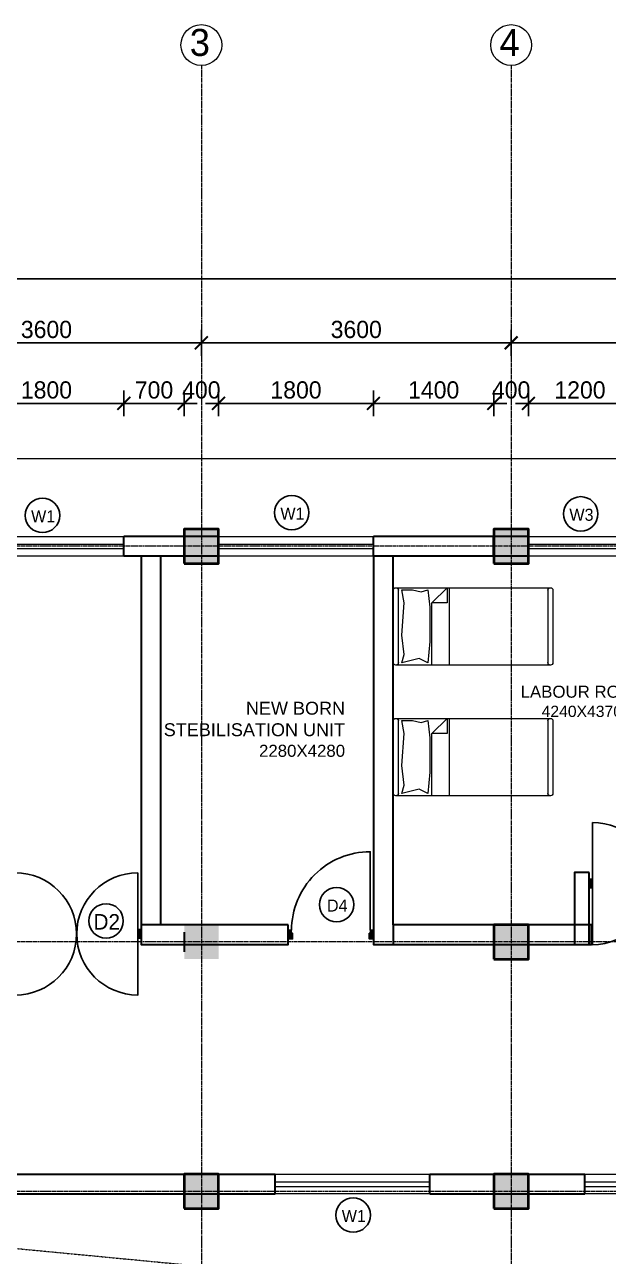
# Model space of a CAD drawing. Header units: inches. Extents: x -3071 to 2014935, y -37057 to 549694.
# Drawn here: x 1453446 to 1460229, y 364772 to 379091 of the extents above; entities that cross this region are included whole.
import ezdxf
from ezdxf.enums import TextEntityAlignment as Align

# ---------------------------------------------------------------- set-up
doc = ezdxf.new("R2010")
doc.units = ezdxf.units.IN
doc.header["$MEASUREMENT"] = 0
for name, pattern in [('ACAD_ISO08W100', [36, 24, -3, 6, -3]), ('DASHDOT2', [12.7, 6.35, -3.175, 0, -3.175]), ('DASHED', [0.75, 0.5, -0.25])]:
    doc.linetypes.add(name, pattern=pattern)
for name, color, linetype, lineweight in [('001-Archi- door window elevation', 92, 'Continuous', 25), ('001-Archi-Opening Tags', 14, 'Continuous', 25), ('002-Archi- Opening', 90, 'Continuous', 25), ('A .4 col', 5, 'Continuous', 40), ('A 0.09 Furniture', 30, 'Continuous', 5), ('A 0.13 dw', 3, 'Continuous', 13), ('A 0.13 IND DIM', 240, 'Continuous', 13), ('A 0.40 wall', 160, 'Continuous', 40), ('cen', 50, 'ACAD_ISO08W100', 5), ('dotted line', 1, 'DASHED', 9), ('Grid Tag', 6, 'Continuous', 20), ('p1 walls stone outline', 4, 'Continuous', 30), ('section', 6, 'DASHDOT2', 20), ('text', 7, 'Continuous', 25)]:
    doc.layers.add(name, color=color, linetype=linetype, lineweight=lineweight)
doc.styles.add('AERIAL', font='arial.ttf', dxfattribs={"height": 10})
doc.styles.add('Archi 100', font='GOTHIC.TTF', dxfattribs={"height": 200})
doc.styles.add('CG', font='GOTHIC.TTF', dxfattribs={"height": 40})
doc.styles.get("Standard").update_dxf_attribs({"font": 'GOTHIC.TTF'})
doc.dimstyles.new('Archi 100', dxfattribs={"dimtxt": 200, "dimasz": 150, "dimexe": 150, "dimexo": 300, "dimgap": 50, "dimtad": 1, "dimdec": 0, "dimrnd": 5, "dimzin": 0, "dimdsep": 46, "dimtxsty": 'Archi 100', "dimblk": 'ARCHTICK', "dimcen": 0.09, "dimdle": 150, "dimclrd": 256, "dimclre": 256, "dimclrt": 256, "dimadec": 0, "dimazin": 0, "dimtfac": 1, "dimtdec": 0, "dimtix": 1, "dimtofl": 0, "dimtmove": 0, "dimatfit": 3, "dimfxl": 150, "dimfxlon": 1, "dimtolj": 1, "dimtzin": 0, "dimlwd": -1, "dimlwe": -1, "dimarcsym": 0})

# ---------------------------------------------------------------- blocks, each defined once
blk = doc.blocks.new('W2')
at = {"layer": 'A 0.13 dw'}
for points in [[(143910, 195589), (143910, 195359), (142110, 195359), (142110, 195589)], [(142110, 195446), (143910, 195446), (143910, 195496), (142110, 195496)]]:
    blk.add_lwpolyline(points, close=True, dxfattribs=at)
blk = doc.blocks.new('grid')
at = {"layer": 'Grid Tag', "linetype": 'Continuous', "ltscale": 30}
blk.add_circle((51, 48), 264, dxfattribs=at)
blk.add_attdef('GRID', (-143, -93), '', height=200)
blk = doc.blocks.new('bed single hospital')
at = {"linetype": 'Continuous'}
for p, q in [((0, -30), (0, -1826)), ((900, -60), (0, -60)), ((900, -1826), (900, -30)), ((0, -650), (900, -650)), ((0, -1796), (900, -1796))]:
    blk.add_line(p, q, dxfattribs=at)
for points in [[(870, -60, 1), (870, 0), (30, 0, 1), (30, -60)], [(30, -1796, 1), (30, -1856), (870, -1856, 1), (870, -1796)]]:
    blk.add_lwpolyline(points, format="xyb", dxfattribs=at)
blk.add_lwpolyline([(625, -425), (875, -400), (825, -300), (875, -100), (775, -125), (550, -100), (175, -125), (25, -100), (25, -225), (50, -325), (25, -400), (225, -425)], close=True, dxfattribs=at)
blk.add_lwpolyline([(900, -450), (175, -450), (0, -625), (175, -625), (175, -450)], dxfattribs=at)
blk = doc.blocks.new('*U655')
at = {"ltscale": 100}
for points in [[(5, 50), (5, -50), (55, -50), (55, 15), (40, 15), (40, 50)], [(995, 50), (995, -50), (945, -50), (945, 15), (960, 15), (960, 50)]]:
    blk.add_hatch(color=256, dxfattribs=at).paths.add_polyline_path(points)
blk.add_lwpolyline([(43, 50), (43, 964, -0.414214), (957, 50)], format="xyb", dxfattribs=at)
for points in [[(5, 50), (5, -50), (55, -50), (55, 15), (40, 15), (40, 50)], [(995, 50), (995, -50), (945, -50), (945, 15), (960, 15), (960, 50)]]:
    blk.add_lwpolyline(points, close=True)
blk = doc.blocks.new('*U656')
at = {"ltscale": 100}
for points in [[(5, 50), (5, -50), (40, -50), (40, 50)], [(1460, 50), (1460, -50), (1495, -50), (1495, 50)]]:
    blk.add_hatch(color=256, dxfattribs=at).paths.add_polyline_path(points)
for points in [[(43, 705.5), (43, -705.5, 1)], [(1457, 705.5), (1457, -705.5, -1)]]:
    blk.add_lwpolyline(points, format="xyb", close=True, dxfattribs=at)
for points in [[(5, 50), (5, -50), (40, -50), (40, 50)], [(1460, 50), (1460, -50), (1495, -50), (1495, 50)]]:
    blk.add_lwpolyline(points, close=True)
blk = doc.blocks.new('window tag')
blk.add_circle((0, 0), 200)
at = {"style": 'Archi 100', "flags": 1}
for tag, p in [('WIDTH', (15, 174.5)), ('HEIGHT', (-4.5, -348.5))]:
    blk.add_attdef(tag, p, '', height=200, dxfattribs=at)
at = {"style": 'Archi 100'}
blk.add_attdef('SYMBOL', text='', height=200, dxfattribs=at).set_placement((8, -10.5), align=Align.MIDDLE_CENTER)
blk = doc.blocks.new('vfrfrfef')
at = {"layer": 'A 0.13 dw'}
for points in [[(1185496, 370608), (1185496, 370378), (1184296, 370378), (1184296, 370608)], [(1184296, 370465), (1185496, 370465), (1185496, 370515), (1184296, 370515)]]:
    blk.add_lwpolyline(points, close=True, dxfattribs=at)
blk = doc.blocks.new('_ArchTick')
at = {"color": 0, "linetype": 'ByBlock', "const_width": 0.15}
blk.add_lwpolyline([(-0.5, -0.5), (0.5, 0.5)], dxfattribs=at)
blk = doc.blocks.new('*D1784')
at = {"transparency": 16777216}
for p, q in [((1452800, 374538), (1452800, 374838)), ((1454599, 374538), (1454599, 374838)), ((1452650, 374688), (1454749, 374688))]:
    blk.add_line(p, q, dxfattribs=at)
at = {"layer": 'Defpoints', "color": 0, "transparency": 16777216}
for p in [(1454599, 374688), (1452800, 373142), (1454599, 373142)]:
    blk.add_point(p, dxfattribs=at)
at = {"transparency": 16777216, "xscale": 150, "yscale": 150, "zscale": 150, "rotation": 180}
blk.add_blockref('_ArchTick', (1452800, 374688), dxfattribs=at)
at = {"transparency": 16777216, "xscale": 150, "yscale": 150, "zscale": 150}
blk.add_blockref('_ArchTick', (1454599, 374688), dxfattribs=at)
at = {"transparency": 16777216, "insert": (1453699, 374843), "char_height": 200, "attachment_point": 5, "style": 'Archi 100'}
blk.add_mtext('\\A1;1800', dxfattribs=at)
blk = doc.blocks.new('*D1785')
at = {"transparency": 16777216}
for p, q in [((1454599, 374538), (1454599, 374838)), ((1455299, 374538), (1455299, 374838)), ((1454449, 374688), (1455449, 374688))]:
    blk.add_line(p, q, dxfattribs=at)
at = {"layer": 'Defpoints', "color": 0, "transparency": 16777216}
for p in [(1455299, 374688), (1455299, 373227), (1454599, 373142)]:
    blk.add_point(p, dxfattribs=at)
at = {"transparency": 16777216, "xscale": 150, "yscale": 150, "zscale": 150, "rotation": 180}
blk.add_blockref('_ArchTick', (1454599, 374688), dxfattribs=at)
at = {"transparency": 16777216, "xscale": 150, "yscale": 150, "zscale": 150}
blk.add_blockref('_ArchTick', (1455299, 374688), dxfattribs=at)
at = {"transparency": 16777216, "insert": (1454949, 374843), "char_height": 200, "attachment_point": 5, "style": 'Archi 100'}
blk.add_mtext('\\A1;700', dxfattribs=at)
blk = doc.blocks.new('*D1786')
at = {"transparency": 16777216}
for p, q in [((1455299, 374538), (1455299, 374838)), ((1455699, 374538), (1455699, 374838)), ((1455299, 374688), (1455149, 374688)), ((1455699, 374688), (1455849, 374688))]:
    blk.add_line(p, q, dxfattribs=at)
at = {"layer": 'Defpoints', "color": 0, "transparency": 16777216}
for p in [(1455699, 374688), (1455299, 373227), (1455699, 373227)]:
    blk.add_point(p, dxfattribs=at)
at = {"transparency": 16777216, "xscale": 150, "yscale": 150, "zscale": 150}
blk.add_blockref('_ArchTick', (1455299, 374688), dxfattribs=at)
at = {"transparency": 16777216, "xscale": 150, "yscale": 150, "zscale": 150, "rotation": 180}
blk.add_blockref('_ArchTick', (1455699, 374688), dxfattribs=at)
at = {"transparency": 16777216, "insert": (1455499, 374843), "char_height": 200, "attachment_point": 5, "style": 'Archi 100'}
blk.add_mtext('\\A1;400', dxfattribs=at)
blk = doc.blocks.new('*D1787')
at = {"transparency": 16777216}
for p, q in [((1455699, 374538), (1455699, 374838)), ((1457499, 374538), (1457499, 374838)), ((1455549, 374688), (1457649, 374688))]:
    blk.add_line(p, q, dxfattribs=at)
at = {"layer": 'Defpoints', "color": 0, "transparency": 16777216}
for p in [(1457499, 374688), (1455699, 373227), (1457499, 373142)]:
    blk.add_point(p, dxfattribs=at)
at = {"transparency": 16777216, "xscale": 150, "yscale": 150, "zscale": 150, "rotation": 180}
blk.add_blockref('_ArchTick', (1455699, 374688), dxfattribs=at)
at = {"transparency": 16777216, "xscale": 150, "yscale": 150, "zscale": 150}
blk.add_blockref('_ArchTick', (1457499, 374688), dxfattribs=at)
at = {"transparency": 16777216, "insert": (1456599, 374843), "char_height": 200, "attachment_point": 5, "style": 'Archi 100'}
blk.add_mtext('\\A1;1800', dxfattribs=at)
blk = doc.blocks.new('*D1788')
at = {"transparency": 16777216}
for p, q in [((1457499, 374538), (1457499, 374838)), ((1458899, 374538), (1458899, 374838)), ((1457349, 374688), (1459049, 374688))]:
    blk.add_line(p, q, dxfattribs=at)
at = {"layer": 'Defpoints', "color": 0, "transparency": 16777216}
for p in [(1458899, 374688), (1458899, 373227), (1457499, 373142)]:
    blk.add_point(p, dxfattribs=at)
at = {"transparency": 16777216, "xscale": 150, "yscale": 150, "zscale": 150, "rotation": 180}
blk.add_blockref('_ArchTick', (1457499, 374688), dxfattribs=at)
at = {"transparency": 16777216, "xscale": 150, "yscale": 150, "zscale": 150}
blk.add_blockref('_ArchTick', (1458899, 374688), dxfattribs=at)
at = {"transparency": 16777216, "insert": (1458199, 374843), "char_height": 200, "attachment_point": 5, "style": 'Archi 100'}
blk.add_mtext('\\A1;1400', dxfattribs=at)
blk = doc.blocks.new('*D1789')
at = {"transparency": 16777216}
for p, q in [((1458899, 374538), (1458899, 374838)), ((1459299, 374538), (1459299, 374838)), ((1458899, 374688), (1458749, 374688)), ((1459299, 374688), (1459449, 374688))]:
    blk.add_line(p, q, dxfattribs=at)
at = {"layer": 'Defpoints', "color": 0, "transparency": 16777216}
for p in [(1459299, 374688), (1458899, 373227), (1459299, 373227)]:
    blk.add_point(p, dxfattribs=at)
at = {"transparency": 16777216, "xscale": 150, "yscale": 150, "zscale": 150}
blk.add_blockref('_ArchTick', (1458899, 374688), dxfattribs=at)
at = {"transparency": 16777216, "xscale": 150, "yscale": 150, "zscale": 150, "rotation": 180}
blk.add_blockref('_ArchTick', (1459299, 374688), dxfattribs=at)
at = {"transparency": 16777216, "insert": (1459099, 374843), "char_height": 200, "attachment_point": 5, "style": 'Archi 100'}
blk.add_mtext('\\A1;400', dxfattribs=at)
blk = doc.blocks.new('*D1790')
at = {"transparency": 16777216}
for p, q in [((1459299, 374538), (1459299, 374838)), ((1460499, 374538), (1460499, 374838)), ((1459149, 374688), (1460649, 374688))]:
    blk.add_line(p, q, dxfattribs=at)
at = {"layer": 'Defpoints', "color": 0, "transparency": 16777216}
for p in [(1460499, 374688), (1459299, 373227), (1460499, 373142)]:
    blk.add_point(p, dxfattribs=at)
at = {"transparency": 16777216, "xscale": 150, "yscale": 150, "zscale": 150, "rotation": 180}
blk.add_blockref('_ArchTick', (1459299, 374688), dxfattribs=at)
at = {"transparency": 16777216, "xscale": 150, "yscale": 150, "zscale": 150}
blk.add_blockref('_ArchTick', (1460499, 374688), dxfattribs=at)
at = {"transparency": 16777216, "insert": (1459899, 374843), "char_height": 200, "attachment_point": 5, "style": 'Archi 100'}
blk.add_mtext('\\A1;1200', dxfattribs=at)
blk = doc.blocks.new('*D1822')
at = {"transparency": 16777216}
for p, q in [((1451899, 375241), (1451899, 375541)), ((1455499, 375241), (1455499, 375541)), ((1451749, 375391), (1455649, 375391))]:
    blk.add_line(p, q, dxfattribs=at)
at = {"layer": 'Defpoints', "color": 0, "transparency": 16777216}
for p in [(1455499, 375391), (1451899, 373027), (1455499, 373027)]:
    blk.add_point(p, dxfattribs=at)
at = {"transparency": 16777216, "xscale": 150, "yscale": 150, "zscale": 150, "rotation": 180}
blk.add_blockref('_ArchTick', (1451899, 375391), dxfattribs=at)
at = {"transparency": 16777216, "xscale": 150, "yscale": 150, "zscale": 150}
blk.add_blockref('_ArchTick', (1455499, 375391), dxfattribs=at)
at = {"transparency": 16777216, "insert": (1453699, 375546), "char_height": 200, "attachment_point": 5, "style": 'Archi 100'}
blk.add_mtext('\\A1;3600', dxfattribs=at)
blk = doc.blocks.new('*D1823')
at = {"transparency": 16777216}
for p, q in [((1455499, 375241), (1455499, 375541)), ((1459099, 375241), (1459099, 375541)), ((1455349, 375391), (1459249, 375391))]:
    blk.add_line(p, q, dxfattribs=at)
at = {"layer": 'Defpoints', "color": 0, "transparency": 16777216}
for p in [(1459099, 375391), (1455499, 373027), (1459099, 373027)]:
    blk.add_point(p, dxfattribs=at)
at = {"transparency": 16777216, "xscale": 150, "yscale": 150, "zscale": 150, "rotation": 180}
blk.add_blockref('_ArchTick', (1455499, 375391), dxfattribs=at)
at = {"transparency": 16777216, "xscale": 150, "yscale": 150, "zscale": 150}
blk.add_blockref('_ArchTick', (1459099, 375391), dxfattribs=at)
at = {"transparency": 16777216, "insert": (1457299, 375546), "char_height": 200, "attachment_point": 5, "style": 'Archi 100'}
blk.add_mtext('\\A1;3600', dxfattribs=at)
blk = doc.blocks.new('*D1824')
at = {"transparency": 16777216}
for p, q in [((1459099, 375241), (1459099, 375541)), ((1462699, 375241), (1462699, 375541)), ((1458949, 375391), (1462849, 375391))]:
    blk.add_line(p, q, dxfattribs=at)
at = {"layer": 'Defpoints', "color": 0, "transparency": 16777216}
for p in [(1462699, 375391), (1459099, 373027), (1462699, 373027)]:
    blk.add_point(p, dxfattribs=at)
at = {"transparency": 16777216, "xscale": 150, "yscale": 150, "zscale": 150, "rotation": 180}
blk.add_blockref('_ArchTick', (1459099, 375391), dxfattribs=at)
at = {"transparency": 16777216, "xscale": 150, "yscale": 150, "zscale": 150}
blk.add_blockref('_ArchTick', (1462699, 375391), dxfattribs=at)
at = {"transparency": 16777216, "insert": (1460899, 375546), "char_height": 200, "attachment_point": 5, "style": 'Archi 100'}
blk.add_mtext('\\A1;3600', dxfattribs=at)
blk = doc.blocks.new('*D1832')
at = {"transparency": 16777216}
for p, q in [((1448099, 375986), (1448099, 376286)), ((1487149, 375986), (1487149, 376286)), ((1447949, 376136), (1487299, 376136))]:
    blk.add_line(p, q, dxfattribs=at)
at = {"layer": 'Defpoints', "color": 0, "transparency": 16777216}
for p in [(1487149, 376136), (1448099, 373227), (1487149, 373227)]:
    blk.add_point(p, dxfattribs=at)
at = {"transparency": 16777216, "xscale": 150, "yscale": 150, "zscale": 150, "rotation": 180}
blk.add_blockref('_ArchTick', (1448099, 376136), dxfattribs=at)
at = {"transparency": 16777216, "xscale": 150, "yscale": 150, "zscale": 150}
blk.add_blockref('_ArchTick', (1487149, 376136), dxfattribs=at)
at = {"transparency": 16777216, "insert": (1467624, 376291), "char_height": 200, "attachment_point": 5, "style": 'Archi 100'}
blk.add_mtext('\\A1;39050', dxfattribs=at)

msp = doc.modelspace()

# ---------------------------------------------------------------- hatches: boundary and pattern name
at = {"layer": 'A .4 col', "linetype": 'Continuous'}
h = msp.add_hatch(color=256, dxfattribs=at)
h.dxf.hatch_style = 1
h.paths.add_polyline_path([(1455299.45, 372826.69), (1455699.45, 372826.69), (1455699.45, 373226.69), (1455299.45, 373226.69)])
h = msp.add_hatch(color=256, dxfattribs=at)
h.dxf.hatch_style = 1
h.paths.add_polyline_path([(1458899.45, 372826.69), (1459299.45, 372826.69), (1459299.45, 373226.69), (1458899.45, 373226.69)])
h = msp.add_hatch(color=256, dxfattribs=at)
h.dxf.hatch_style = 1
h.paths.add_polyline_path([(1455299.45, 368226.69), (1455699.45, 368226.69), (1455699.45, 368626.69), (1455299.45, 368626.69)])
h = msp.add_hatch(color=256, dxfattribs=at)
h.dxf.hatch_style = 1
h.paths.add_polyline_path([(1458899.45, 368226.69), (1459299.45, 368226.69), (1459299.45, 368626.69), (1458899.45, 368626.69)])
h = msp.add_hatch(color=256, dxfattribs=at)
h.dxf.hatch_style = 1
h.paths.add_polyline_path([(1455299.45, 365326.69), (1455699.45, 365326.69), (1455699.45, 365726.69), (1455299.45, 365726.69)])
h = msp.add_hatch(color=256, dxfattribs=at)
h.dxf.hatch_style = 1
h.paths.add_polyline_path([(1458899.45, 365326.69), (1459299.45, 365326.69), (1459299.45, 365726.69), (1458899.45, 365726.69)])

# ---------------------------------------------------------------- linework, layer by layer
for points in [[(1455299.45, 372826.69), (1455699.45, 372826.69), (1455699.45, 373226.69), (1455299.45, 373226.69)], [(1458899.45, 372826.69), (1459299.45, 372826.69), (1459299.45, 373226.69), (1458899.45, 373226.69)], [(1458899.45, 368226.69), (1459299.45, 368226.69), (1459299.45, 368626.69), (1458899.45, 368626.69)], [(1455299.45, 365326.69), (1455699.45, 365326.69), (1455699.45, 365726.69), (1455299.45, 365726.69)], [(1458899.45, 365326.69), (1459299.45, 365326.69), (1459299.45, 365726.69), (1458899.45, 365726.69)]]:
    msp.add_lwpolyline(points, close=True, dxfattribs=at)
at = {"layer": 'A 0.40 wall', "ltscale": 15}
msp.add_line((1458899.45, 372911.69), (1458899.45, 373141.69), dxfattribs=at)
at = {"layer": 'cen', "ltscale": 2}
for p, q in [((1455499.45, 378616.21), (1455499.45, 363176.69)), ((1459099.45, 378616.21), (1459099.45, 351672.05)), ((1491464.45, 373026.69), (1443784.45, 373026.69)), ((1491464.45, 368426.69), (1443784.45, 368426.69)), ((1491464.45, 365526.69), (1443784.45, 365526.69))]:
    msp.add_line(p, q, dxfattribs=at)
at = {"layer": 'dotted line', "linetype": 'Continuous', "ltscale": 1000}
msp.add_line((1467649.45, 374041.7), (1446972.64, 374041.7), dxfattribs=at)
at = {"layer": 'p1 walls stone outline'}
for p, q in [((1455699.45, 373141.69), (1454599.39, 373141.69)), ((1454599.39, 372911.69), (1454599.39, 373141.69)), ((1455699.45, 372911.69), (1455699.45, 373141.69)), ((1455699.45, 373141.69), (1455699.45, 372911.69)), ((1455699.45, 373141.69), (1455699.45, 373141.69)), ((1455699.45, 372911.69), (1455699.45, 373141.69)), ((1459299.45, 373141.69), (1457499.33, 373141.69)), ((1457499.33, 372911.69), (1457499.33, 373141.69)), ((1455699.45, 372911.69), (1454599.39, 372911.69)), ((1454799.45, 372911.69), (1454799.45, 368396.93)), ((1455029.45, 368626.93), (1455029.45, 372911.69)), ((1455699.45, 372911.69), (1455614.45, 372911.69)), ((1459299.45, 372911.69), (1457499.33, 372911.69)), ((1457499.33, 372911.69), (1457499.33, 368396.93)), ((1457729.33, 370156.18), (1457729.33, 372911.69)), ((1455478.2, 368626.93), (1455029.45, 368626.93)), ((1455304.5, 368311.69), (1455304.5, 368541.83)), ((1454799.45, 368396.93), (1455738.2, 368396.93)), ((1453299.45, 365726.69), (1456356.07, 365726.69)), ((1456355.95, 365496.93), (1456355.95, 365726.69)), ((1458155.95, 365496.69), (1458155.95, 365726.69)), ((1458155.95, 365726.69), (1458899.45, 365726.69)), ((1458200.01, 365726.69), (1459955.95, 365726.69)), ((1459955.95, 365496.93), (1459955.95, 365726.69)), ((1452099.45, 365496.69), (1456356.07, 365496.69)), ((1458155.95, 365496.69), (1458899.45, 365496.69)), ((1458200.01, 365496.69), (1459956.07, 365496.69))]:
    msp.add_line(p, q, dxfattribs=at)
for points in [[(1457499.33, 370690.03), (1457499.33, 368396.93), (1457884.68, 368396.69)], [(1457729.33, 368626.93), (1457729.33, 368626.93), (1457729.33, 370690.03)]]:
    msp.add_lwpolyline(points, dxfattribs=at)
for points in [[(1460004.64, 369233.07), (1459833.44, 369233.07), (1459833.44, 368396.93), (1460004.64, 368396.93)], [(1456509.33, 368626.93), (1454799.45, 368626.93), (1454799.45, 368396.93), (1456509.33, 368396.93)], [(1460034.53, 368626.93), (1457729.33, 368626.69), (1457729.33, 368396.69), (1460034.53, 368396.93)]]:
    msp.add_lwpolyline(points, close=True, dxfattribs=at)
at = {"layer": 'section'}
msp.add_line((1448499.45, 365326.69), (1467649.6, 363496.69), dxfattribs=at)

# ---------------------------------------------------------------- block references
ref = msp.add_blockref('grid', (1455453.22, 378810.4), dxfattribs=dict(xscale=0.8987445155798923, yscale=0.8987445155798923, zscale=0.8987445155798923))
ref.add_attrib('GRID', '3', (1455364.68, 378726.61), dxfattribs={"height": 314.56})
ref = msp.add_blockref('grid', (1459053.22, 378810.4), dxfattribs=dict(xscale=0.8987445155798923, yscale=0.8987445155798923, zscale=0.8987445155798923))
ref.add_attrib('GRID', '4', (1458964.68, 378726.61), dxfattribs={"height": 314.56})
at = {"layer": '001-Archi- door window elevation', "color": 2}
msp.add_blockref('vfrfrfef', (275003.33, 2533.85), dxfattribs=at)
at = {"layer": '001-Archi-Opening Tags'}
ref = msp.add_blockref('window tag', (1456549.7, 373417.49), dxfattribs=at)
ref.add_attrib('SYMBOL', 'W1', dxfattribs={"layer": '0', "height": 140, "style": 'CG'}).set_placement((1456557.7, 373406.99), align=Align.MIDDLE_CENTER)
ref = msp.add_blockref('window tag', (1459908.05, 373403.42), dxfattribs=at)
ref.add_attrib('SYMBOL', 'W3', dxfattribs={"layer": '0', "height": 140, "style": 'CG'}).set_placement((1459916.05, 373392.92), align=Align.MIDDLE_CENTER)
ref = msp.add_blockref('window tag', (1453652.83, 373385.32), dxfattribs=at)
ref.add_attrib('SYMBOL', 'W1', dxfattribs={"layer": '0', "height": 140, "style": 'CG'}).set_placement((1453660.83, 373374.82), align=Align.MIDDLE_CENTER)
ref = msp.add_blockref('window tag', (1457070.23, 368860.41), dxfattribs=at)
ref.add_attrib('SYMBOL', 'D4', dxfattribs={"layer": '0', "height": 140, "style": 'CG'}).set_placement((1457078.23, 368849.91), align=Align.MIDDLE_CENTER)
ref = msp.add_blockref('window tag', (1454391.88, 368671.5), dxfattribs=at)
ref.add_attrib('SYMBOL', 'D2', dxfattribs={"layer": '0', "height": 180, "style": 'CG'}).set_placement((1454399.88, 368661), align=Align.MIDDLE_CENTER)
ref = msp.add_blockref('window tag', (1457263.02, 365251.27), dxfattribs=at)
ref.add_attrib('SYMBOL', 'W1', dxfattribs={"layer": '0', "height": 140, "style": 'CG'}).set_placement((1457271.02, 365240.77), align=Align.MIDDLE_CENTER)
at = {"layer": '002-Archi- Opening', "xscale": -1.006711409398122, "yscale": 1.006711409398122, "zscale": 1.006711409398122}
for p in [(1461509.68, 369105.34), (1454804.48, 368519.73)]:
    msp.add_blockref('*U656', p, dxfattribs=at)
at = {"layer": '002-Archi- Opening', "xscale": -1}
msp.add_blockref('*U655', (1457504.33, 368511.99), dxfattribs=at)
at = {"layer": 'A 0.09 Furniture', "linetype": 'Continuous', "xscale": -1, "rotation": 90}
for p in [(1457729.33, 372545.13), (1457729.33, 371026.18)]:
    msp.add_blockref('bed single hospital', p, dxfattribs=at)
at = {"layer": 'A 0.13 IND DIM'}
for p in [(1310689.24, 177553.09), (1313589.18, 177553.09), (1314245.8, 170138.09), (1317845.8, 170138.09)]:
    msp.add_blockref('W2', p, dxfattribs=at)

# ---------------------------------------------------------------- texts
at = {"layer": 'text', "style": 'AERIAL'}
for s, insert, char_height, width, attachment_point in [('LABOUR ROOM\\P{\\H0.75x;      \\H1.244x;4240X4370}', (1459208.92, 371406.07), 140, 1897.5412, 1), ('         NEW BORN STEBILISATION UNIT\\P{\\H0.75x;               \\H1.244x;2280X4280}', (1457169.15, 371219.1), 150, 2507.4849, 3)]:
    msp.add_mtext(s, dxfattribs=dict(at, insert=insert, char_height=char_height, width=width, attachment_point=attachment_point))

# ---------------------------------------------------------------- dimensions: what is measured, and where the dimension line sits
dim = msp.add_linear_dim(base=(1487149.45, 376136.26), p1=(1448099.45, 373226.69), p2=(1487149.45, 373226.69), dimstyle='Archi 100')
dim.commit()
dim.dimension.update_dxf_attribs({"geometry": '*D1832', "text_midpoint": (1467624.45, 376291.29)})
for base, p1, p2, picture, middle in [((1455499.45, 375390.72), (1451899.45, 373026.69), (1455499.45, 373026.69), '*D1822', (1453699.45, 375545.75)), ((1459099.45, 375390.72), (1455499.45, 373026.69), (1459099.45, 373026.69), '*D1823', (1457299.45, 375545.75)), ((1462699.45, 375390.72), (1459099.45, 373026.69), (1462699.45, 373026.69), '*D1824', (1460899.45, 375545.75)), ((1454599.39, 374687.93), (1452799.5, 373141.69), (1454599.39, 373141.69), '*D1784', (1453699.45, 374842.96)), ((1455299.45, 374687.93), (1454599.39, 373141.69), (1455299.45, 373226.69), '*D1785', (1454949.42, 374842.96)), ((1455699.45, 374687.93), (1455299.45, 373226.69), (1455699.45, 373226.69), '*D1786', (1455499.45, 374842.96)), ((1457499.33, 374687.93), (1455699.45, 373226.69), (1457499.33, 373141.69), '*D1787', (1456599.39, 374842.96)), ((1458899.45, 374687.93), (1457499.33, 373141.69), (1458899.45, 373226.69), '*D1788', (1458199.39, 374842.96)), ((1459299.45, 374687.93), (1458899.45, 373226.69), (1459299.45, 373226.69), '*D1789', (1459099.45, 374842.96)), ((1460499.33, 374687.93), (1459299.45, 373226.69), (1460499.33, 373141.69), '*D1790', (1459899.39, 374842.96))]:
    dim = msp.add_linear_dim(base=base, p1=p1, p2=p2, dimstyle='Archi 100', override={"dimtmove": 1})
    dim.commit()
    dim.dimension.update_dxf_attribs({"geometry": picture, "text_midpoint": middle})

doc.saveas('drawing.dxf')
